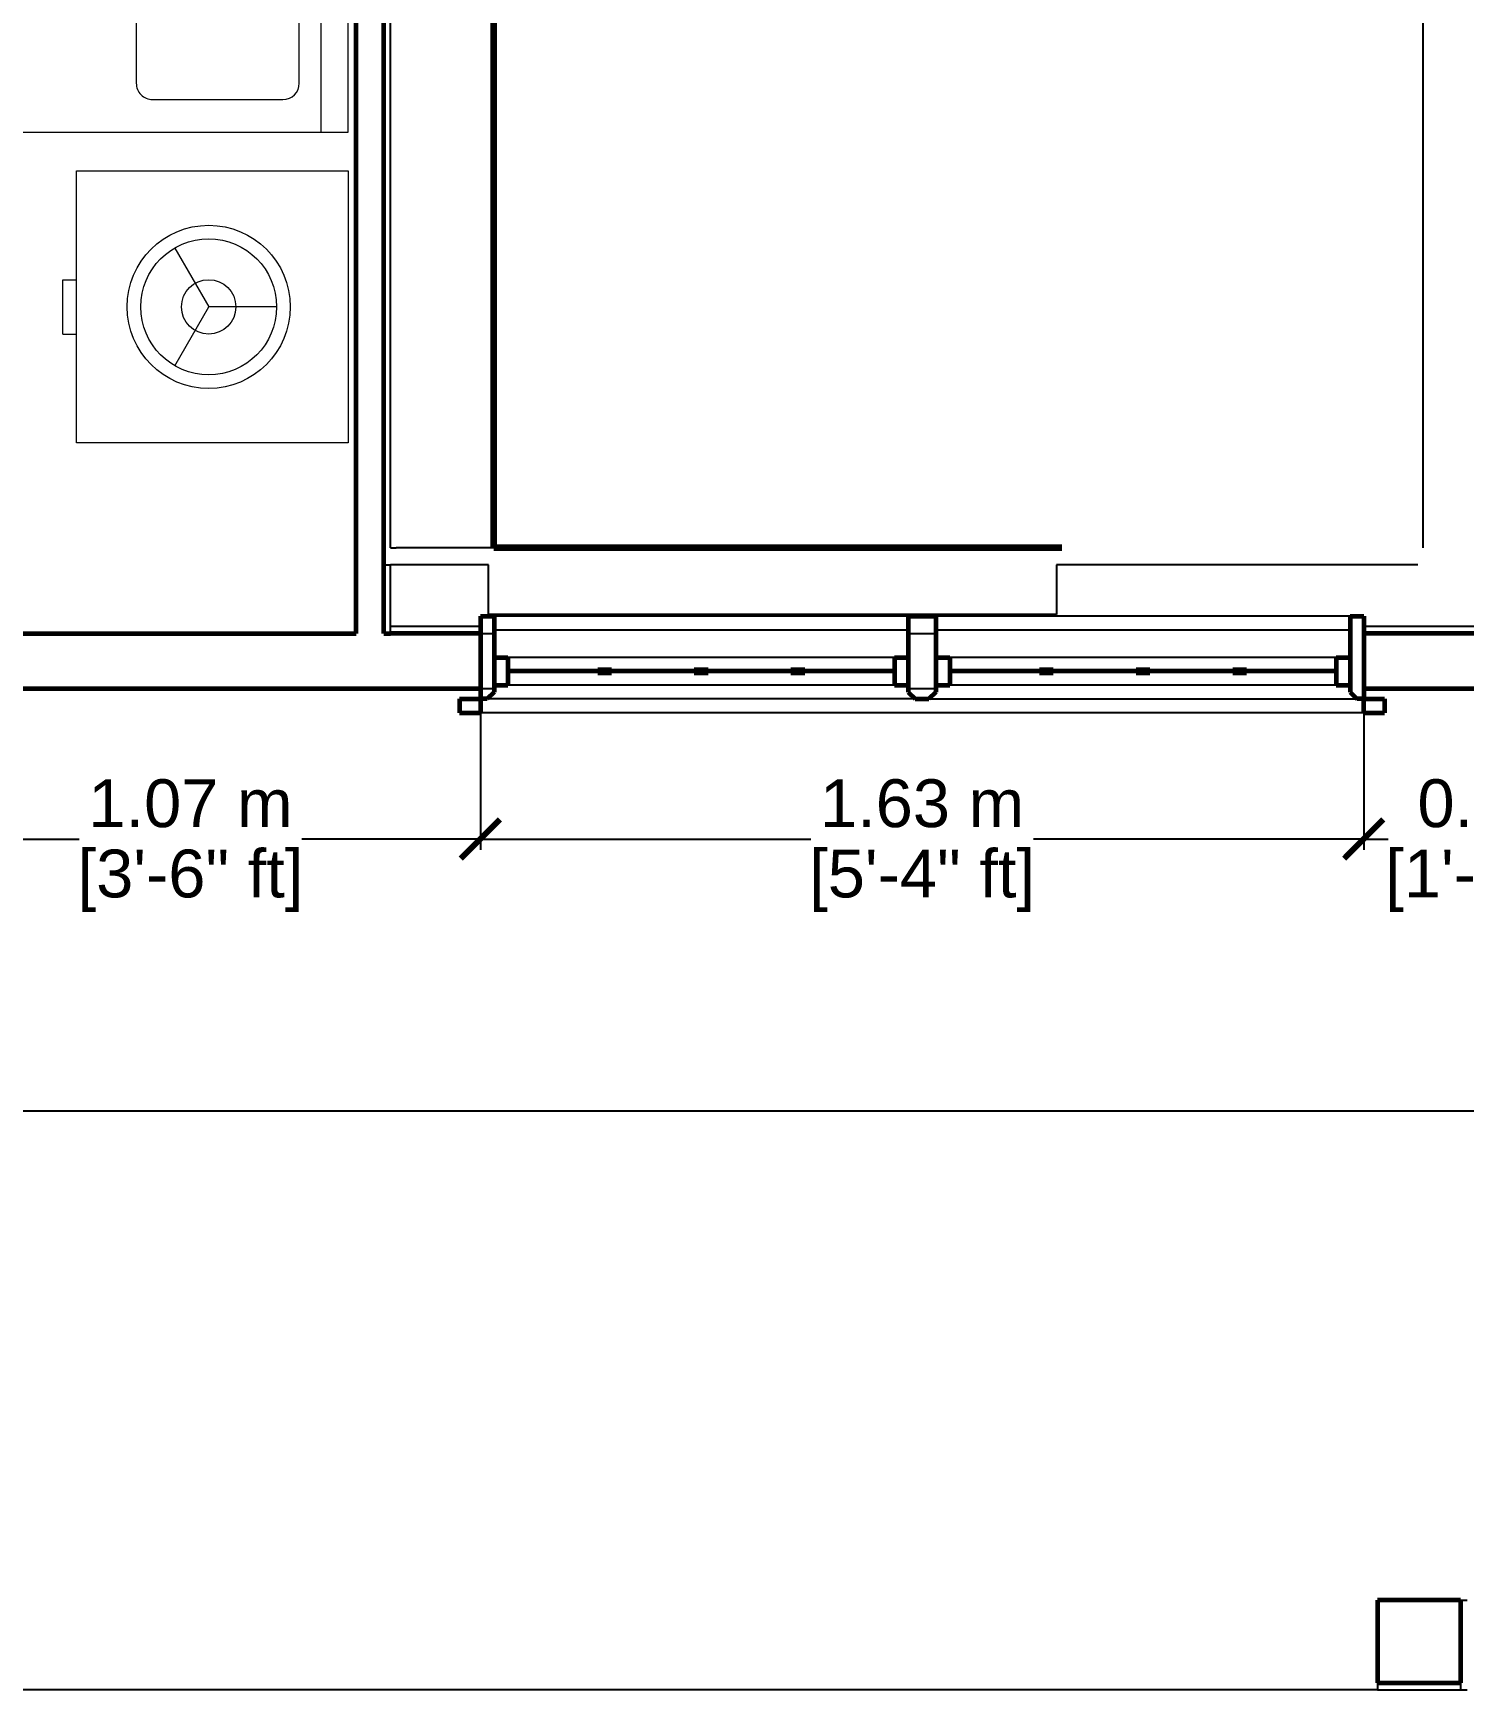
# Model space of a CAD drawing. Header units: metres. Extents: x 12.2 to 77.2, y 18.8 to 35.5.
# Drawn here: x 34.925 to 37.558, y 19.724 to 22.771 of the extents above; entities that cross this region are included whole.
import ezdxf

# ---------------------------------------------------------------- set-up
doc = ezdxf.new("R2010")
doc.units = ezdxf.units.M
doc.layers.get('Defpoints').update_dxf_attribs({"lineweight": 0})
for name, color, linetype, lineweight in [('0inne_gulv', 7, 'Continuous', 13), ('200', 7, 'Continuous', 0), ('A-WALL', 250, 'Continuous', 60), ('inne_gulv', 7, 'Continuous', 15)]:
    doc.layers.add(name, color=color, linetype=linetype, lineweight=lineweight)
doc.styles.add('TEXTS', font='swissl.ttf')
doc.dimstyles.new('Copy of DIMTEXT', dxfattribs={"dimscale": 0.3, "dimtxt": 0.22, "dimasz": 0.18, "dimexe": 0.05, "dimexo": 0.05, "dimgap": 0.05, "dimtad": 0, "dimzin": 1, "dimdsep": 46, "dimtxsty": 'TEXTS', "dimblk": 'ARCHTICK', "dimcen": 0.1, "dimclrd": 256, "dimclre": 6, "dimclrt": 7, "dimadec": 0, "dimazin": 0, "dimtfac": 0.15, "dimtix": 1, "dimtofl": 0, "dimtmove": 1, "dimatfit": 3, "dimldrblk": 'OPEN', "dimfxl": 1, "dimtolj": 1, "dimtzin": 0, "dimarcsym": 0})

# ---------------------------------------------------------------- blocks, each defined once
blk = doc.blocks.new('nmjkl')
at = {"layer": '200'}
for p, q in [((35611.2191, 16327.3347), (35611.7191, 16327.3347)), ((35611.2191, 16326.8347), (35611.2191, 16327.3347)), ((35611.7191, 16327.3347), (35611.7191, 16326.8347)), ((35613.2367, 16327.3347), (35611.8367, 16327.3347)), ((35611.8367, 16327.3347), (35611.8367, 16325.4347)), ((35613.2367, 16325.4347), (35613.2367, 16327.3347)), ((35613.308, 16327.3347), (35613.808, 16327.3347)), ((35613.308, 16326.8347), (35613.308, 16327.3347)), ((35613.808, 16327.3347), (35613.808, 16326.8347)), ((35613.2367, 16327.2847), (35611.8367, 16327.2847)), ((35611.8967, 16326.9747), (35611.8967, 16327.2147)), ((35611.9267, 16327.2447), (35612.4967, 16327.2447)), ((35612.5267, 16327.2147), (35612.5267, 16326.9747)), ((35612.5467, 16327.2147), (35612.5467, 16326.9747)), ((35613.1467, 16327.2447), (35612.5767, 16327.2447)), ((35613.1767, 16326.9747), (35613.1767, 16327.2147)), ((35611.4691, 16327.203), (35611.4691, 16327.078)), ((35613.558, 16327.203), (35613.558, 16327.078)), ((35611.3609, 16327.0155), (35611.4691, 16327.078)), ((35611.5774, 16327.0155), (35611.4691, 16327.078)), ((35613.4498, 16327.0155), (35613.558, 16327.078)), ((35613.6663, 16327.0155), (35613.558, 16327.078)), ((35612.4967, 16326.9447), (35611.9267, 16326.9447)), ((35612.5767, 16326.9447), (35613.1467, 16326.9447)), ((35612.6367, 16326.8647), (35611.8367, 16326.8647)), ((35612.7967, 16326.3247), (35612.5367, 16326.8647)), ((35612.8787, 16326.362), (35612.6367, 16326.8647)), ((35612.6367, 16326.8647), (35613.2367, 16326.5247)), ((35611.7191, 16326.8347), (35611.2191, 16326.8347)), ((35611.4191, 16326.8097), (35611.4191, 16326.8347)), ((35611.5191, 16326.8097), (35611.5191, 16326.8347)), ((35613.808, 16326.8347), (35613.308, 16326.8347)), ((35613.508, 16326.8097), (35613.508, 16326.8347)), ((35613.608, 16326.8097), (35613.608, 16326.8347)), ((35611.5191, 16326.8097), (35611.4191, 16326.8097)), ((35613.608, 16326.8097), (35613.508, 16326.8097)), ((35611.8367, 16326.7647), (35612.5848, 16326.7647)), ((35613.2367, 16326.5247), (35612.7967, 16326.3247)), ((35611.9367, 16325.3347), (35613.1367, 16325.3347))]:
    blk.add_line(p, q, dxfattribs=at)
for centre, radius in [((35611.4691, 16327.078), 0.15), ((35613.558, 16327.078), 0.15), ((35611.4691, 16327.078), 0.125), ((35613.558, 16327.078), 0.125), ((35611.4691, 16327.078), 0.05), ((35613.558, 16327.078), 0.05)]:
    blk.add_circle(centre, radius, dxfattribs=at)
for centre, radius, start, end in [((35611.9267, 16327.2147), 0.03, 90, 180), ((35612.4967, 16327.2147), 0.03, 0, 90), ((35612.5767, 16327.2147), 0.03, 90, 180), ((35613.1467, 16327.2147), 0.03, 0, 90), ((35611.9267, 16326.9747), 0.03, 180, 270), ((35612.4967, 16326.9747), 0.03, 270, 0), ((35612.5767, 16326.9747), 0.03, 180, 270), ((35613.1467, 16326.9747), 0.03, 270, 0), ((35611.9367, 16325.4347), 0.1, 180, 270), ((35613.1367, 16325.4347), 0.1, 270, 0)]:
    blk.add_arc(centre, radius, start, end, dxfattribs=at)
blk = doc.blocks.new('_ArchTick')
at = {"color": 0, "linetype": 'ByBlock', "const_width": 0.15}
blk.add_lwpolyline([(-0.5, -0.5), (0.5, 0.5)], dxfattribs=at)
blk = doc.blocks.new('*D57')
at = {"layer": '0inne_gulv', "color": 6, "lineweight": -2, "transparency": 16777216}
for p, q in [((28.7634, 21.1488), (28.7634, 20.7688)), ((39.6346, 21.1488), (39.6346, 20.7688))]:
    blk.add_line(p, q, dxfattribs=at)
at = {"layer": '0inne_gulv', "lineweight": -2, "transparency": 16777216}
for p, q in [((28.7634, 20.7888), (33.9615, 20.7888)), ((39.6346, 20.7888), (34.4365, 20.7888))]:
    blk.add_line(p, q, dxfattribs=at)
at = {"layer": 'Defpoints', "color": 0, "lineweight": 120, "transparency": 16777216}
for p in [(28.7634, 21.5659), (39.6346, 21.5659), (39.6346, 20.7888)]:
    blk.add_point(p, dxfattribs=at)
at = {"layer": '0inne_gulv', "lineweight": -2, "transparency": 16777216, "xscale": 0.072, "yscale": 0.072, "zscale": 0.072, "rotation": 180}
blk.add_blockref('_ArchTick', (28.7634, 20.7888), dxfattribs=at)
at = {"layer": '0inne_gulv', "lineweight": -2, "transparency": 16777216, "xscale": 0.072, "yscale": 0.072, "zscale": 0.072}
blk.add_blockref('_ArchTick', (39.6346, 20.7888), dxfattribs=at)
at = {"layer": '0inne_gulv', "color": 7, "transparency": 16777216, "char_height": 0.088, "attachment_point": 5, "style": 'TEXTS', "bg_fill": 3, "box_fill_scale": 1.1, "bg_fill_color": 256, "bg_fill_true_color": 13158600, "bg_fill_transparency": 0}
for s, insert in [('\\A1;10.87 m', (34.199, 20.8541)), ('\\A1;[35\'-8" ft]', (34.199, 20.7122))]:
    blk.add_mtext(s, dxfattribs=dict(at, insert=insert))
blk = doc.blocks.new('_Open')
at = {"color": 0, "linetype": 'ByBlock', "lineweight": -2}
for p, q in [((-1, 0.167), (0, 0)), ((-1, -0.167), (0, 0)), ((0, 0), (-1, 0))]:
    blk.add_line(p, q, dxfattribs=at)
blk = doc.blocks.new('*D62')
at = {"layer": '0inne_gulv', "color": 6, "lineweight": -2, "transparency": 16777216}
for p, q in [((34.6816, 21.5453), (34.6816, 21.2693)), ((35.7484, 21.5459), (35.7484, 21.2693))]:
    blk.add_line(p, q, dxfattribs=at)
at = {"layer": '0inne_gulv', "lineweight": -2, "transparency": 16777216}
for p, q in [((34.6816, 21.2893), (35.0101, 21.2893)), ((35.7484, 21.2893), (35.4199, 21.2893))]:
    blk.add_line(p, q, dxfattribs=at)
at = {"layer": 'Defpoints', "color": 0, "transparency": 16777216}
for p in [(34.6816, 21.5653), (35.7484, 21.5659), (35.7484, 21.2893)]:
    blk.add_point(p, dxfattribs=at)
at = {"layer": '0inne_gulv', "lineweight": -2, "transparency": 16777216, "xscale": 0.072, "yscale": 0.072, "zscale": 0.072, "rotation": 180}
blk.add_blockref('_ArchTick', (34.6816, 21.2893), dxfattribs=at)
at = {"layer": '0inne_gulv', "lineweight": -2, "transparency": 16777216, "xscale": 0.072, "yscale": 0.072, "zscale": 0.072}
blk.add_blockref('_ArchTick', (35.7484, 21.2893), dxfattribs=at)
at = {"layer": '0inne_gulv', "color": 7, "transparency": 16777216, "char_height": 0.088, "attachment_point": 5, "style": 'TEXTS', "bg_fill": 3, "box_fill_scale": 1.1, "bg_fill_color": 256, "bg_fill_true_color": 13158600, "bg_fill_transparency": 0}
for s, insert in [('\\A1;1.07 m', (35.215, 21.3545)), ('\\A1;[3\'-6" ft]', (35.215, 21.2126))]:
    blk.add_mtext(s, dxfattribs=dict(at, insert=insert))
blk = doc.blocks.new('*D63')
at = {"layer": '0inne_gulv', "color": 6, "lineweight": -2, "transparency": 16777216}
for p, q in [((35.7484, 21.5459), (35.7484, 21.2693)), ((37.374, 21.5459), (37.374, 21.2693))]:
    blk.add_line(p, q, dxfattribs=at)
at = {"layer": '0inne_gulv', "lineweight": -2, "transparency": 16777216}
for p, q in [((35.7484, 21.2893), (36.3563, 21.2893)), ((37.374, 21.2893), (36.7661, 21.2893))]:
    blk.add_line(p, q, dxfattribs=at)
at = {"layer": 'Defpoints', "color": 0, "transparency": 16777216}
for p in [(35.7484, 21.5659), (37.374, 21.5659), (37.374, 21.2893)]:
    blk.add_point(p, dxfattribs=at)
at = {"layer": '0inne_gulv', "lineweight": -2, "transparency": 16777216, "xscale": 0.072, "yscale": 0.072, "zscale": 0.072, "rotation": 180}
blk.add_blockref('_ArchTick', (35.7484, 21.2893), dxfattribs=at)
at = {"layer": '0inne_gulv', "lineweight": -2, "transparency": 16777216, "xscale": 0.072, "yscale": 0.072, "zscale": 0.072}
blk.add_blockref('_ArchTick', (37.374, 21.2893), dxfattribs=at)
at = {"layer": '0inne_gulv', "color": 7, "transparency": 16777216, "char_height": 0.088, "attachment_point": 5, "style": 'TEXTS', "bg_fill": 3, "box_fill_scale": 1.1, "bg_fill_color": 256, "bg_fill_true_color": 13158600, "bg_fill_transparency": 0}
for s, insert in [('\\A1;1.63 m', (36.5612, 21.3545)), ('\\A1;[5\'-4" ft]', (36.5612, 21.2126))]:
    blk.add_mtext(s, dxfattribs=dict(at, insert=insert))
blk = doc.blocks.new('*D64')
at = {"layer": '0inne_gulv', "color": 6, "lineweight": -2, "transparency": 16777216}
for p, q in [((37.374, 21.5459), (37.374, 21.2693)), ((37.9472, 21.5518), (37.9472, 21.2693))]:
    blk.add_line(p, q, dxfattribs=at)
at = {"layer": '0inne_gulv', "lineweight": -2, "transparency": 16777216}
for p, q in [((37.374, 21.2893), (37.4186, 21.2893)), ((37.9472, 21.2893), (37.9026, 21.2893))]:
    blk.add_line(p, q, dxfattribs=at)
at = {"layer": 'Defpoints', "color": 0, "transparency": 16777216}
for p in [(37.374, 21.5659), (37.9472, 21.5718), (37.9472, 21.2893)]:
    blk.add_point(p, dxfattribs=at)
at = {"layer": '0inne_gulv', "lineweight": -2, "transparency": 16777216, "xscale": 0.072, "yscale": 0.072, "zscale": 0.072, "rotation": 180}
blk.add_blockref('_ArchTick', (37.374, 21.2893), dxfattribs=at)
at = {"layer": '0inne_gulv', "lineweight": -2, "transparency": 16777216, "xscale": 0.072, "yscale": 0.072, "zscale": 0.072}
blk.add_blockref('_ArchTick', (37.9472, 21.2893), dxfattribs=at)
at = {"layer": '0inne_gulv', "color": 7, "transparency": 16777216, "insert": (37.6606, 21.3545), "char_height": 0.088, "attachment_point": 5, "style": 'TEXTS', "bg_fill": 3, "box_fill_scale": 1.1, "bg_fill_color": 256, "bg_fill_true_color": 13158600, "bg_fill_transparency": 0}
blk.add_mtext('\\A1;0.57 m', dxfattribs=at)
at = {"layer": '0inne_gulv', "color": 7, "transparency": 16777216, "insert": (37.6606, 21.2126), "char_height": 0.088, "attachment_point": 5, "style": 'TEXTS', "bg_fill": 3, "box_fill_scale": 1.1, "bg_fill_color": 256, "bg_fill_true_color": 13158600, "bg_fill_transparency": 0}
blk.add_mtext('\\A1;[1\'-10{\\H0.15x;\\S1/2;}" ft]', dxfattribs=at)

msp = doc.modelspace()

# ---------------------------------------------------------------- linework, layer by layer
at = {"lineweight": 120}
for p, q in [((35.7733, 21.8251), (35.7733, 25.1251)), ((36.8183, 21.8251), (35.7733, 21.8251))]:
    msp.add_line(p, q, dxfattribs=at)
for p, q in [((37.4833, 21.8251), (37.4833, 22.8251)), ((35.5833, 21.8251), (35.5833, 22.8203)), ((35.5733, 21.7935), (35.5733, 22.7888)), ((35.7733, 22.0103), (35.7733, 22.0203)), ((35.7733, 22.0103), (35.7733, 21.8251)), ((35.5833, 21.8251), (35.5933, 21.8251)), ((35.7733, 21.8251), (35.5933, 21.8251)), ((35.5733, 21.7935), (35.5833, 21.7935)), ((35.5833, 21.6802), (35.5833, 21.7935)), ((35.7633, 21.7935), (35.5833, 21.7935)), ((35.7633, 21.7021), (35.7633, 21.7935)), ((36.8178, 21.7935), (36.8083, 21.7935)), ((36.8083, 21.7935), (36.8083, 21.7021)), ((37.4733, 21.7935), (36.8178, 21.7935)), ((36.8083, 21.7021), (35.7633, 21.7021)), ((36.5358, 21.6993), (35.7738, 21.6993)), ((37.3486, 21.6993), (36.5866, 21.6993)), ((35.7484, 21.6802), (35.5833, 21.6802)), ((35.5833, 21.6675), (35.5833, 21.6802)), ((35.7484, 21.6675), (35.7738, 21.6675)), ((35.7738, 21.6739), (36.5358, 21.6739)), ((36.5358, 21.6675), (36.5866, 21.6675)), ((36.5866, 21.6739), (37.3486, 21.6739)), ((37.871, 21.6802), (37.374, 21.6802)), ((36.5104, 21.6231), (35.7992, 21.6231)), ((37.3232, 21.6231), (36.612, 21.6231)), ((35.7484, 21.5659), (35.7738, 21.5659)), ((36.5485, 21.5469), (35.7611, 21.5469)), ((36.5104, 21.5723), (35.7992, 21.5723)), ((36.5358, 21.5659), (36.5866, 21.5659)), ((36.5739, 21.5469), (37.3613, 21.5469)), ((37.3232, 21.5723), (36.612, 21.5723)), ((37.374, 21.5215), (35.7484, 21.5215)), ((37.5518, 19.8895), (37.5645, 19.8895)), ((37.3994, 19.7244), (32.4718, 19.7244)), ((37.3994, 19.7371), (37.3994, 19.7244)), ((37.3994, 19.7244), (37.5518, 19.7244)), ((37.5518, 19.7371), (37.5518, 19.7244)), ((37.5518, 19.7244), (37.5645, 19.7244))]:
    msp.add_line(p, q)
at = {"layer": 'A-WALL'}
for p, q in [((35.5706, 21.6675), (35.5706, 25.3251)), ((35.5198, 21.6675), (35.5198, 24.6596)), ((35.7484, 21.6993), (35.7738, 21.6993)), ((35.7484, 21.6993), (35.7484, 21.6802)), ((35.7738, 21.6993), (35.7738, 21.6739)), ((36.5358, 21.6993), (36.5866, 21.6993)), ((36.5358, 21.6993), (36.5358, 21.6739)), ((36.5866, 21.6993), (36.5866, 21.6739)), ((37.3486, 21.6993), (37.374, 21.6993)), ((37.3486, 21.6993), (37.3486, 21.6739)), ((37.374, 21.6993), (37.374, 21.6802)), ((34.6816, 21.6675), (35.5198, 21.6675)), ((35.5706, 21.6675), (35.5833, 21.6675)), ((35.7484, 21.6675), (35.5833, 21.6675)), ((35.7484, 21.6802), (35.7484, 21.6675)), ((35.7484, 21.6675), (35.7484, 21.5659)), ((35.7738, 21.6739), (35.7738, 21.6675)), ((35.7738, 21.6675), (35.7738, 21.6231)), ((36.5358, 21.6739), (36.5358, 21.6675)), ((36.5358, 21.6675), (36.5358, 21.6231)), ((36.5866, 21.6739), (36.5866, 21.6675)), ((36.5866, 21.6675), (36.5866, 21.6231)), ((37.3486, 21.6739), (37.3486, 21.6675)), ((37.3486, 21.6675), (37.3486, 21.6231)), ((37.374, 21.6802), (37.374, 21.6675)), ((37.374, 21.6675), (37.374, 21.5659)), ((37.871, 21.6675), (37.374, 21.6675)), ((35.7738, 21.6231), (35.7738, 21.5723)), ((35.7738, 21.6231), (35.7992, 21.6231)), ((35.7992, 21.6231), (35.7992, 21.5977)), ((36.5104, 21.6231), (36.5358, 21.6231)), ((36.5104, 21.6231), (36.5104, 21.5977)), ((36.5358, 21.6231), (36.5358, 21.5723)), ((36.5866, 21.6231), (36.5866, 21.5723)), ((36.5866, 21.6231), (36.612, 21.6231)), ((36.612, 21.6231), (36.612, 21.5977)), ((37.3232, 21.6231), (37.3486, 21.6231)), ((37.3232, 21.6231), (37.3232, 21.5977)), ((37.3486, 21.6231), (37.3486, 21.5723)), ((35.7992, 21.5977), (35.7992, 21.5723)), ((35.9643, 21.5977), (35.7992, 21.5977)), ((35.9643, 21.5977), (35.9643, 21.6008)), ((35.9643, 21.6008), (35.9897, 21.6008)), ((35.9643, 21.5945), (35.9643, 21.5977)), ((35.9897, 21.5977), (35.9643, 21.5977)), ((35.9897, 21.5945), (35.9643, 21.5945)), ((35.9897, 21.6008), (35.9897, 21.5977)), ((35.9897, 21.5977), (35.9897, 21.5945)), ((36.1421, 21.5977), (35.9897, 21.5977)), ((36.1421, 21.5977), (36.1421, 21.6008)), ((36.1421, 21.6008), (36.1675, 21.6008)), ((36.1421, 21.5945), (36.1421, 21.5977)), ((36.1675, 21.5977), (36.1421, 21.5977)), ((36.1675, 21.5945), (36.1421, 21.5945)), ((36.1675, 21.6008), (36.1675, 21.5977)), ((36.1675, 21.5977), (36.1675, 21.5945)), ((36.3199, 21.5977), (36.1675, 21.5977)), ((36.3199, 21.5977), (36.3199, 21.6008)), ((36.3199, 21.6008), (36.3453, 21.6008)), ((36.3199, 21.5945), (36.3199, 21.5977)), ((36.3453, 21.5977), (36.3199, 21.5977)), ((36.3453, 21.5945), (36.3199, 21.5945)), ((36.3453, 21.6008), (36.3453, 21.5977)), ((36.5104, 21.5977), (36.3453, 21.5977)), ((36.3453, 21.5977), (36.3453, 21.5945)), ((36.5104, 21.5977), (36.5104, 21.5723)), ((36.612, 21.5977), (36.612, 21.5723)), ((36.7771, 21.5977), (36.612, 21.5977)), ((36.7771, 21.5977), (36.7771, 21.6008)), ((36.7771, 21.6008), (36.8025, 21.6008)), ((36.7771, 21.5945), (36.7771, 21.5977)), ((36.8025, 21.5977), (36.7771, 21.5977)), ((36.8025, 21.5945), (36.7771, 21.5945)), ((36.8025, 21.6008), (36.8025, 21.5977)), ((36.8025, 21.5977), (36.8025, 21.5945)), ((36.9549, 21.5977), (36.8025, 21.5977)), ((36.9549, 21.5977), (36.9549, 21.6008)), ((36.9549, 21.6008), (36.9803, 21.6008)), ((36.9549, 21.5945), (36.9549, 21.5977)), ((36.9803, 21.5977), (36.9549, 21.5977)), ((36.9803, 21.5945), (36.9549, 21.5945)), ((36.9803, 21.6008), (36.9803, 21.5977)), ((36.9803, 21.5977), (36.9803, 21.5945)), ((37.1327, 21.5977), (36.9803, 21.5977)), ((37.1327, 21.5977), (37.1327, 21.6008)), ((37.1327, 21.6008), (37.1581, 21.6008)), ((37.1327, 21.5945), (37.1327, 21.5977)), ((37.1581, 21.5977), (37.1327, 21.5977)), ((37.1581, 21.5945), (37.1327, 21.5945)), ((37.1581, 21.6008), (37.1581, 21.5977)), ((37.3232, 21.5977), (37.1581, 21.5977)), ((37.1581, 21.5977), (37.1581, 21.5945)), ((37.3232, 21.5977), (37.3232, 21.5723)), ((34.6816, 21.5659), (35.7484, 21.5659)), ((35.7103, 21.5469), (35.7103, 21.5215)), ((35.7103, 21.5469), (35.7484, 21.5469)), ((35.7484, 21.5659), (35.7484, 21.5469)), ((35.7484, 21.5469), (35.7484, 21.5215)), ((35.7611, 21.5469), (35.7484, 21.5469)), ((35.7738, 21.5596), (35.7611, 21.5469)), ((35.7738, 21.5723), (35.7992, 21.5723)), ((35.7738, 21.5723), (35.7738, 21.5659)), ((35.7738, 21.5659), (35.7738, 21.5596)), ((36.5104, 21.5723), (36.5358, 21.5723)), ((36.5358, 21.5723), (36.5358, 21.5659)), ((36.5358, 21.5659), (36.5358, 21.5596)), ((36.5358, 21.5596), (36.5485, 21.5469)), ((36.5485, 21.5469), (36.5739, 21.5469)), ((36.5866, 21.5596), (36.5739, 21.5469)), ((36.5866, 21.5723), (36.612, 21.5723)), ((36.5866, 21.5723), (36.5866, 21.5659)), ((36.5866, 21.5659), (36.5866, 21.5596)), ((37.3232, 21.5723), (37.3486, 21.5723)), ((37.3486, 21.5723), (37.3486, 21.5659)), ((37.3486, 21.5659), (37.3486, 21.5596)), ((37.3486, 21.5596), (37.3613, 21.5469)), ((37.374, 21.5469), (37.3613, 21.5469)), ((37.374, 21.5659), (37.871, 21.5659)), ((37.374, 21.5659), (37.374, 21.5469)), ((37.374, 21.5469), (37.4121, 21.5469)), ((37.374, 21.5215), (37.374, 21.5469)), ((37.4121, 21.5469), (37.4121, 21.5215)), ((35.7103, 21.5215), (35.7484, 21.5215)), ((37.374, 21.5215), (37.4121, 21.5215)), ((37.5518, 19.8895), (37.3994, 19.8895)), ((37.3994, 19.8895), (37.3994, 19.7371)), ((37.5518, 19.8895), (37.5518, 19.7371)), ((37.3994, 19.7371), (37.5518, 19.7371))]:
    msp.add_line(p, q, dxfattribs=at)

# ---------------------------------------------------------------- block references
at = {"layer": 'inne_gulv', "linetype": 'Continuous', "rotation": 270}
msp.add_blockref('nmjkl', (-16291.8295, 35635.826), dxfattribs=at)

# ---------------------------------------------------------------- next in the draw order: dimensions: what is measured, and where the dimension line sits
at = {"layer": '0inne_gulv'}
dim = msp.add_linear_dim(base=(39.6346, 20.7888), p1=(28.7634, 21.5659), p2=(39.6346, 21.5659), dimstyle='Copy of DIMTEXT', override={"dimscale": 0.4, "dimpost": ' m\\X', "dimfxl": 0.9, "dimfxlon": 1, "dimtfill": 1}, dxfattribs=at)
dim.commit()
dim.dimension.update_dxf_attribs({"geometry": '*D57', "text_midpoint": (34.199, 20.7888)})

# ---------------------------------------------------------------- next in the draw order: dimensions: what is measured, and where the dimension line sits
dim = msp.add_linear_dim(base=(35.7484, 21.2893), p1=(34.6816, 21.5653), p2=(35.7484, 21.5659), dimstyle='Copy of DIMTEXT', override={"dimscale": 0.4, "dimpost": ' m\\X', "dimfxl": 0.9, "dimfxlon": 1, "dimtfill": 1}, dxfattribs=at)
dim.commit()
dim.dimension.update_dxf_attribs({"geometry": '*D62', "text_midpoint": (35.215, 21.2893)})

# ---------------------------------------------------------------- next in the draw order: dimensions: what is measured, and where the dimension line sits
dim = msp.add_linear_dim(base=(37.374, 21.2893), p1=(35.7484, 21.5659), p2=(37.374, 21.5659), dimstyle='Copy of DIMTEXT', override={"dimscale": 0.4, "dimpost": ' m\\X', "dimfxl": 0.9, "dimfxlon": 1, "dimtfill": 1}, dxfattribs=at)
dim.commit()
dim.dimension.update_dxf_attribs({"geometry": '*D63', "text_midpoint": (36.5612, 21.2893)})

# ---------------------------------------------------------------- next in the draw order: dimensions: what is measured, and where the dimension line sits
dim = msp.add_linear_dim(base=(37.9472, 21.2893), p1=(37.374, 21.5659), p2=(37.9472, 21.5718), dimstyle='Copy of DIMTEXT', override={"dimscale": 0.4, "dimpost": ' m\\X', "dimfxl": 0.9, "dimfxlon": 1, "dimtfill": 1}, dxfattribs=at)
dim.commit()
dim.dimension.update_dxf_attribs({"geometry": '*D64', "text_midpoint": (37.6606, 21.2893)})

doc.saveas('drawing.dxf')
